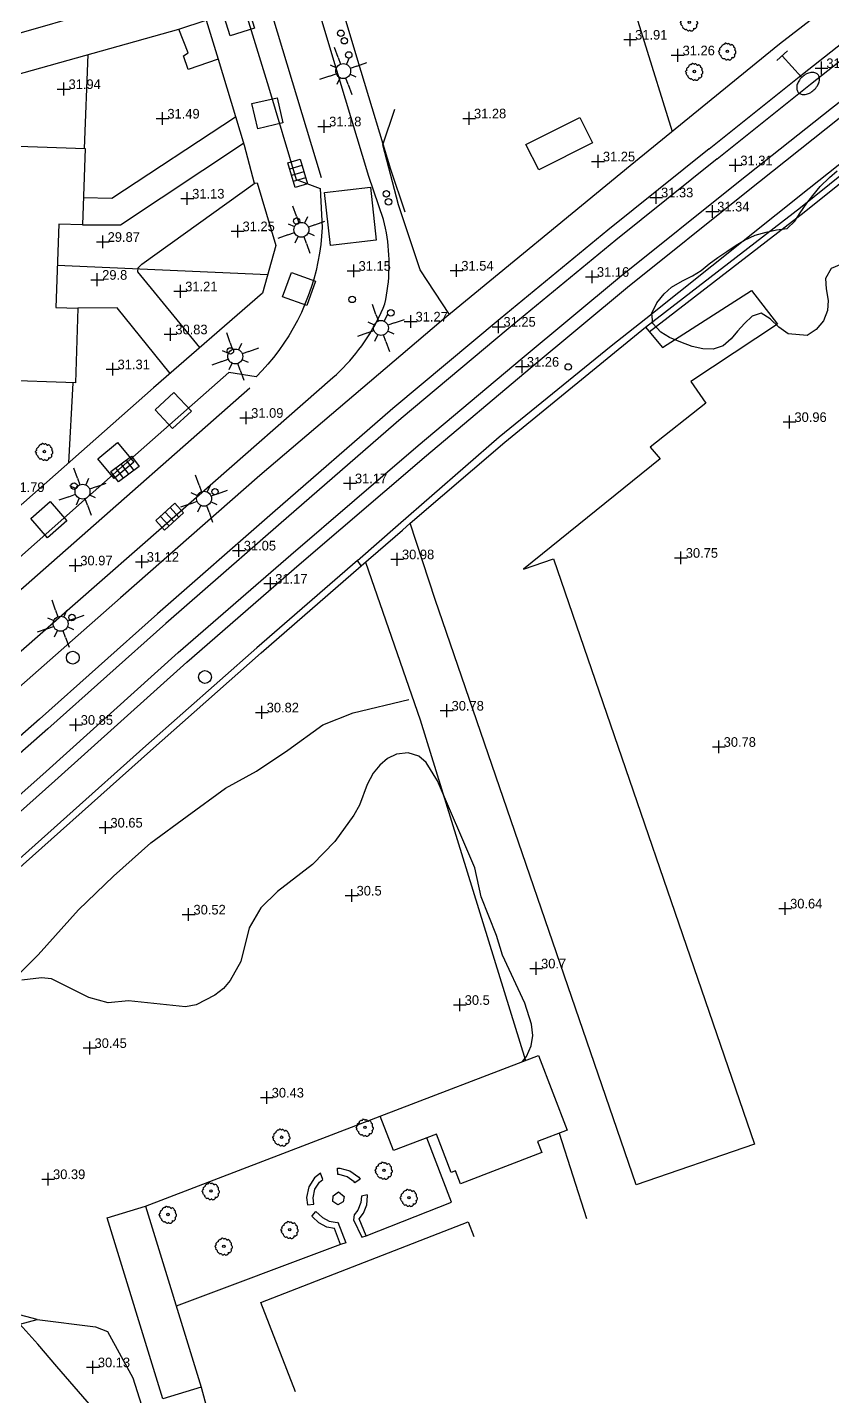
# Model space of a CAD drawing. Extents: x 471511 to 473316, y 4381952 to 4383346.
# Drawn here: x 472586.4 to 472649, y 4382869.5 to 4382976.1 of the extents above; entities that cross this region are included whole.
import ezdxf

# ---------------------------------------------------------------- set-up
doc = ezdxf.new("R2010")
doc.units = 0
doc.header["$LTSCALE"] = 4
doc.header["$MEASUREMENT"] = 0
doc.header["$PDMODE"] = 2
doc.header["$PDSIZE"] = 0.5
doc.layers.get('0').update_dxf_attribs({"linetype": 'CONTINUOUS'})
for name, color, linetype in [('100', 31, 'CONTINUOUS'), ('206', 252, 'CONTINUOUS'), ('208', 253, 'CONTINUOUS'), ('222', 7, 'CONTINUOUS'), ('290', 253, 'CONTINUOUS'), ('320', 141, 'CONTINUOUS'), ('400', 7, 'CONTINUOUS'), ('407', 4, 'CONTINUOUS'), ('410', 201, 'CONTINUOUS'), ('411', 12, 'CONTINUOUS'), ('412', 252, 'CONTINUOUS'), ('451', 5, 'CONTINUOUS'), ('452', 7, 'CONTINUOUS'), ('505', 60, 'CONTINUOUS'), ('7101', 7, 'CONTINUOUS'), ('7202', 7, 'CONTINUOUS'), ('7400', 2, 'CONTINUOUS'), ('7403', 1, 'CONTINUOUS'), ('7433', 32, 'CONTINUOUS'), ('7435', 7, 'CONTINUOUS'), ('7440', 7, 'CONTINUOUS'), ('7515', 53, 'CONTINUOUS'), ('7516', 7, 'CONTINUOUS')]:
    doc.layers.add(name, color=color, linetype=linetype)

# ---------------------------------------------------------------- blocks, each defined once
blk = doc.blocks.new('POSTE')
at = {"color": 7}
blk.add_circle((0, 0), 0.5, dxfattribs=at)
blk = doc.blocks.new('MOJON')
blk.add_circle((0, 0), 0.25)
blk = doc.blocks.new('FAROLA')
at = {"color": 7}
for p, q in [((0.43, 1.04), (0.75, 1.8)), ((-1.04, 0.43), (-1.8, 0.75)), ((-1.04, 0.43), (-0.54, 0.22)), ((-0.43, 1.04), (-0.22, 0.54)), ((0.43, 1.04), (0.22, 0.54)), ((1.04, 0.43), (0.54, 0.22)), ((-1.04, -0.43), (-0.54, -0.22)), ((-0.43, -1.04), (-0.75, -1.8)), ((-0.43, -1.04), (-0.22, -0.54)), ((0.43, -1.04), (0.22, -0.54)), ((1.04, -0.43), (0.54, -0.22)), ((1.04, -0.43), (1.8, -0.75))]:
    blk.add_line(p, q, dxfattribs=at)
blk.add_circle((0, 0), 0.58, dxfattribs=at)
blk = doc.blocks.new('ALCORQUE')
at = {"color": 1}
blk.add_lwpolyline([(-1, 1), (1, 1), (1, -1), (-1, -1)], close=True, dxfattribs=at)
blk = doc.blocks.new('REJILLA')
at = {"color": 7}
for p, q in [((-0.5, 0.5), (-0.5, -0.5)), ((0.01, 0.5), (0.01, -0.5)), ((0.51, 0.5), (0.51, -0.5))]:
    blk.add_line(p, q, dxfattribs=at)
blk.add_lwpolyline([(-1, -0.5), (-1, 0.5), (1, 0.5), (1, -0.5)], close=True, dxfattribs=at)
blk = doc.blocks.new('ARBOL')
at = {"color": 3}
for p, q in [((-1.26, 0.07), (-1.27, -0.01)), ((-1.23, 0.15), (-1.26, 0.07)), ((-1.17, 0.24), (-1.23, 0.15)), ((-1.18, 0.48), (-1.21, 0.39)), ((-1.21, 0.39), (-1.2, 0.31)), ((-1.2, 0.31), (-1.16, 0.22)), ((-1.11, 0.55), (-1.18, 0.48)), ((-1.03, 0.59), (-1.11, 0.55)), ((-1.01, 0.67), (-1.03, 0.59)), ((-0.96, 0.76), (-1.01, 0.67)), ((-0.92, 0.97), (-0.96, 0.88)), ((-0.96, 0.88), (-0.96, 0.7)), ((-0.85, 1.04), (-0.92, 0.97)), ((-0.77, 1.08), (-0.85, 1.04)), ((-0.7, 1.09), (-0.77, 1.08)), ((-0.5, 1.09), (-0.7, 1.09)), ((-0.49, 1.11), (-0.5, 1.08)), ((-0.46, 1.23), (-0.49, 1.11)), ((-0.38, 1.32), (-0.46, 1.23)), ((-0.31, 1.35), (-0.38, 1.32)), ((-0.23, 1.36), (-0.31, 1.35)), ((-0.11, 1.36), (-0.23, 1.36)), ((0, 1.35), (-0.11, 1.36)), ((0.07, 1.26), (0, 1.35)), ((0.12, 1.18), (0.07, 1.26)), ((0.17, 1.25), (0.12, 1.16)), ((0.12, 1.16), (0.12, 1.16)), ((0.24, 1.31), (0.17, 1.25)), ((0.32, 1.32), (0.24, 1.31)), ((0.39, 1.31), (0.32, 1.32)), ((0.55, 1.31), (0.39, 1.31)), ((0.62, 1.26), (0.55, 1.31)), ((0.7, 1.22), (0.62, 1.26)), ((0.76, 1.14), (0.7, 1.22)), ((0.77, 0.97), (0.7, 0.98)), ((0.77, 1.05), (0.76, 1.14)), ((0.77, 0.97), (0.77, 1.05)), ((0.86, 0.95), (0.77, 0.97)), ((0.96, 0.93), (0.86, 0.95)), ((1.03, 0.87), (0.96, 0.93)), ((1.07, 0.79), (1.03, 0.87)), ((1.08, 0.7), (1.07, 0.79)), ((1.1, 0.49), (1.07, 0.51)), ((1.08, 0.6), (1.08, 0.7)), ((1.09, 0.52), (1.08, 0.6)), ((1.17, 0.48), (1.1, 0.49)), ((1.25, 0.41), (1.17, 0.48)), ((1.29, 0.32), (1.25, 0.41)), ((1.3, 0.24), (1.29, 0.32)), ((1.3, 0.15), (1.3, 0.24)), ((1.31, 0.06), (1.3, 0.15)), ((1.31, -0.03), (1.31, 0.06)), ((-1.27, -0.01), (-1.26, -0.13)), ((-1.26, -0.13), (-1.26, -0.21)), ((-1.26, -0.21), (-1.23, -0.3)), ((-1.23, -0.3), (-1.16, -0.32)), ((-1.16, -0.32), (-1.08, -0.34)), ((-1.08, -0.34), (-1.01, -0.35)), ((-1.01, -0.35), (-0.95, -0.35)), ((-0.96, -0.38), (-1.01, -0.49)), ((-1.01, -0.49), (-1, -0.58)), ((-1, -0.58), (-0.96, -0.66)), ((-0.96, -0.66), (-0.96, -0.74)), ((-0.96, -0.74), (-0.88, -0.8)), ((-0.88, -0.8), (-0.8, -0.81)), ((-0.8, -0.81), (-0.72, -0.81)), ((-0.76, -0.81), (-0.75, -0.9)), ((-0.75, -0.9), (-0.73, -0.98)), ((-0.73, -0.98), (-0.68, -1.07)), ((-0.68, -1.07), (-0.61, -1.15)), ((-0.61, -1.15), (-0.53, -1.14)), ((-0.53, -1.14), (-0.45, -1.12)), ((-0.45, -1.12), (-0.37, -1.07)), ((-0.37, -1.05), (-0.37, -1.15)), ((-0.37, -1.15), (-0.27, -1.21)), ((-0.27, -1.21), (-0.19, -1.22)), ((-0.19, -1.22), (-0.07, -1.22)), ((-0.07, -1.22), (0.01, -1.25)), ((0.01, -1.25), (0.08, -1.22)), ((0.08, -1.22), (0.16, -1.16)), ((0.16, -1.16), (0.18, -1.08)), ((0.18, -1.11), (0.25, -1.15)), ((0.25, -1.15), (0.32, -1.16)), ((0.32, -1.16), (0.4, -1.16)), ((0.4, -1.16), (0.47, -1.18)), ((0.47, -1.18), (0.55, -1.16)), ((0.55, -1.16), (0.62, -1.14)), ((0.62, -1.14), (0.7, -1.09)), ((0.7, -1.09), (0.75, -0.93)), ((0.78, -0.99), (0.74, -0.96)), ((0.85, -0.98), (0.78, -0.99)), ((0.93, -0.93), (0.85, -0.98)), ((1.02, -0.92), (0.93, -0.93)), ((1.06, -0.69), (0.98, -0.69)), ((1.06, -0.85), (1.02, -0.92)), ((1.03, -0.69), (1.05, -0.77)), ((1.05, -0.77), (1.06, -0.85)), ((1.13, -0.65), (1.06, -0.69)), ((1.2, -0.61), (1.13, -0.65)), ((1.2, -0.21), (1.27, -0.14)), ((1.2, -0.6), (1.21, -0.59)), ((1.22, -0.31), (1.21, -0.23)), ((1.21, -0.41), (1.22, -0.31)), ((1.21, -0.51), (1.21, -0.41)), ((1.21, -0.59), (1.21, -0.51)), ((1.27, -0.14), (1.31, -0.03))]:
    blk.add_line(p, q, dxfattribs=at)
at = {"color": 25}
blk.add_circle((0, 0), 0.19, dxfattribs=at)
blk = doc.blocks.new('STRAFIC')
at = {"color": 1}
blk.add_lwpolyline([(-0.03, 3.64, 0.07), (-0.44, 3.59, 0.08), (-0.76, 3.44, 0.11), (-0.99, 3.21, 0.14), (-1.06, 2.96, 0.14), (-0.99, 2.71, 0.11), (-0.76, 2.48, 0.08), (-0.44, 2.33, 0.07), (-0.03, 2.28, 0.07), (0.38, 2.33, 0.08), (0.7, 2.48, 0.11), (0.93, 2.71, 0.14), (1, 2.96, 0.14), (0.93, 3.21, 0.11), (0.7, 3.44, 0.08), (0.38, 3.59, 0.07)], format="xyb", close=True, dxfattribs=at)
for points in [[(0, 0), (0, 2.25)], [(-0.56, 0), (0.56, 0)]]:
    blk.add_lwpolyline(points, dxfattribs=at)
blk = doc.blocks.new('COTA')
at = {"color": 7}
blk.add_point((0, 0), dxfattribs=at)

msp = doc.modelspace()

# ---------------------------------------------------------------- linework, layer by layer
at = {"layer": '100', "elevation": 30.5}
msp.add_lwpolyline([(472624.899, 4382895.56), (472625.206, 4382895.951), (472625.578, 4382896.803), (472625.696, 4382897.608), (472625.599, 4382898.468), (472625.093, 4382900.118), (472623.341, 4382903.856), (472622.879, 4382905.382), (472621.687, 4382908.4), (472621.177, 4382910.64), (472618.292, 4382917.425), (472617.411, 4382918.849), (472616.841, 4382919.338), (472615.994, 4382919.589), (472615.104, 4382919.502), (472614.395, 4382919.155), (472613.802, 4382918.64), (472613.281, 4382918.01), (472612.812, 4382917.14), (472612.202, 4382915.531), (472611.769, 4382914.741), (472610.281, 4382912.693), (472608.545, 4382910.916), (472605.826, 4382908.816), (472604.534, 4382907.54), (472603.625, 4382905.976), (472602.968, 4382903.355), (472602.148, 4382901.876), (472601.622, 4382901.253), (472600.939, 4382900.733), (472599.504, 4382899.971), (472598.673, 4382899.819), (472594.231, 4382900.295), (472592.647, 4382900.133), (472591.132, 4382900.552), (472588.226, 4382902.018), (472587.452, 4382902.096), (472585.931, 4382901.892)], dxfattribs=at)
at = {"layer": '206'}
msp.add_polyline3d([(472595.639, 4382857.522, 30.182), (472594.628, 4382864.202, 30.272), (472593.033, 4382866.671, 30.182), (472591.686, 4382868.33, 30.032), (472588.664, 4382871.826, 30.122), (472587.182, 4382873.579, 30.152), (472585.769, 4382875.126, 30.002), (472587.127, 4382875.5, 30.002), (472591.672, 4382874.914, 30.242), (472592.595, 4382874.568, 30.302), (472594.578, 4382870.949, 30.362), (472596.242, 4382865.625, 30.452), (472597.83, 4382857.745, 30.182)], dxfattribs=at)
at = {"layer": '208'}
for points in [[(472578.278, 4382878.025, 29.897), (472580.675, 4382879.683, 30.137), (472581.962, 4382881.954, 30.257), (472582.009, 4382884.291, 30.287), (472581.706, 4382886.2, 30.287), (472581.921, 4382889.126, 30.287), (472582.424, 4382891.148, 30.287), (472582.42, 4382893.835, 30.227), (472582.097, 4382895.043, 30.197), (472582.045, 4382896.644, 30.197), (472582.658, 4382898.974, 30.347), (472583.87, 4382900.785, 30.377), (472585.656, 4382902.355, 30.377), (472587.206, 4382903.881, 30.377), (472590.336, 4382907.372, 30.377), (472593.054, 4382909.994, 30.377), (472595.97, 4382912.601, 30.437), (472598.793, 4382914.67, 30.437), (472601.793, 4382916.841, 30.497), (472604.195, 4382918.163, 30.527), (472606.624, 4382919.806, 30.647), (472609.346, 4382921.787, 30.677), (472611.722, 4382922.714, 30.857), (472616.041, 4382923.753, 30.857)], [(472587.127, 4382875.5, 30.002), (472581.035, 4382877.107, 30.152), (472578.115, 4382878.079, 29.882), (472571.904, 4382879.204, 30.062), (472567.471, 4382879.624, 30.182), (472564.411, 4382879.523, 30.242), (472562.608, 4382878.655, 30.272), (472560.616, 4382877.391, 30.272), (472558.213, 4382875.93, 30.332), (472554.683, 4382874.045, 30.212), (472551.254, 4382872.427, 30.332), (472549.546, 4382871.834, 30.757)]]:
    msp.add_polyline3d(points, dxfattribs=at)
at = {"layer": '222'}
for points in [[(472639.424, 4382966.613, 31.351), (472646.695, 4382972.434, 31.486), (472654.172, 4382978.338, 31.561), (472662.596, 4382984.928, 31.651), (472671.716, 4382992.035, 31.696), (472678.478, 4382997.333, 31.816), (472689.334, 4383005.813, 31.816), (472698.647, 4383013.148, 31.756), (472704.939, 4383017.995, 31.771), (472713.918, 4383025.031, 31.816), (472724.335, 4383033.152, 31.951), (472729.898, 4383037.478, 31.964)], [(472640.049, 4382965.832, 31.351), (472647.318, 4382971.651, 31.486), (472654.79, 4382977.551, 31.561), (472663.211, 4382984.14, 31.651), (472672.332, 4382991.247, 31.696), (472679.094, 4382996.545, 31.816), (472689.951, 4383005.026, 31.816), (472699.261, 4383012.359, 31.756), (472705.553, 4383017.205, 31.771), (472714.534, 4383024.243, 31.816), (472724.95, 4383032.363, 31.951), (472729.949, 4383036.251, 31.963)], [(472641.719, 4382964.044, 31.471), (472648.941, 4382969.792, 31.531), (472659.925, 4382978.386, 31.636), (472671.088, 4382987.095, 31.726), (472682.818, 4382996.275, 31.726), (472694.246, 4383005.225, 31.756), (472705.393, 4383013.904, 31.906), (472717.765, 4383023.521, 31.951), (472728.203, 4383031.688, 31.966), (472730.076, 4383033.155, 31.978)], [(472642.342, 4382963.261, 31.471), (472649.56, 4382969.007, 31.531), (472660.541, 4382977.598, 31.636), (472671.704, 4382986.307, 31.726), (472683.434, 4382995.488, 31.726), (472694.861, 4383004.437, 31.756), (472706.007, 4383013.115, 31.906), (472718.38, 4383022.733, 31.951), (472728.82, 4383030.9, 31.966), (472730.127, 4383031.924, 31.975)], [(472639.424, 4382966.613, 31.351), (472631.536, 4382960.277, 31.291), (472623.155, 4382953.387, 31.261), (472614.814, 4382946.394, 31.261), (472605.45, 4382938.267, 31.111), (472596.486, 4382930.413, 31.111), (472587.299, 4382922.227, 30.856), (472578.762, 4382914.716, 30.811), (472569.548, 4382906.511, 30.676), (472561.85, 4382899.59, 30.676), (472552.528, 4382891.262, 30.661), (472543.547, 4382883.24, 30.541), (472534.642, 4382875.276, 30.496), (472524.377, 4382866.12, 30.406), (472514.271, 4382857.111, 30.406), (472504.648, 4382848.539, 30.256), (472494.394, 4382839.436, 30.181), (472484.875, 4382830.968, 30.016), (472475.912, 4382822.907, 29.971), (472466.463, 4382814.498, 29.911), (472458.198, 4382807.169, 29.656)], [(472640.05, 4382965.833, 31.351), (472632.167, 4382959.501, 31.291), (472623.793, 4382952.618, 31.261), (472615.463, 4382945.633, 31.261), (472606.107, 4382937.513, 31.111), (472597.148, 4382929.663, 31.111), (472587.962, 4382921.478, 30.856), (472579.425, 4382913.967, 30.811), (472570.215, 4382905.766, 30.676), (472562.517, 4382898.845, 30.676), (472553.194, 4382890.517, 30.661), (472544.213, 4382882.494, 30.541), (472535.308, 4382874.53, 30.496), (472525.043, 4382865.374, 30.406), (472514.936, 4382856.365, 30.406), (472505.312, 4382847.791, 30.256), (472495.058, 4382838.689, 30.181), (472485.542, 4382830.222, 30.016), (472476.579, 4382822.162, 29.971), (472467.127, 4382813.751, 29.911), (472458.864, 4382806.423, 29.656)], [(472456.929, 4382801.513, 29.686), (472469.306, 4382812.495, 29.956), (472478.696, 4382820.897, 30.016), (472487.554, 4382828.799, 30.166), (472496.564, 4382836.835, 30.211), (472506.079, 4382845.265, 30.271), (472515.833, 4382853.973, 30.406), (472524.744, 4382861.975, 30.601), (472536.276, 4382872.192, 30.526), (472546.437, 4382881.314, 30.556), (472556.72, 4382890.521, 30.721), (472566.095, 4382898.884, 30.796), (472577.395, 4382908.886, 30.916), (472587.834, 4382918.156, 31.021), (472598.102, 4382927.402, 31.051), (472606.855, 4382935.018, 31.231), (472616.772, 4382943.516, 31.291), (472624.863, 4382950.319, 31.381), (472632.452, 4382956.627, 31.456), (472641.719, 4382964.044, 31.471)], [(472457.595, 4382800.767, 29.686), (472469.971, 4382811.748, 29.956), (472479.362, 4382820.152, 30.016), (472488.22, 4382828.053, 30.166), (472497.228, 4382836.087, 30.211), (472506.743, 4382844.518, 30.271), (472516.5, 4382853.228, 30.406), (472525.41, 4382861.228, 30.601), (472536.942, 4382871.445, 30.526), (472547.105, 4382880.57, 30.556), (472557.386, 4382889.775, 30.721), (472566.759, 4382898.136, 30.796), (472578.058, 4382908.138, 30.916), (472588.501, 4382917.411, 31.021), (472598.765, 4382926.653, 31.051), (472607.509, 4382934.261, 31.231), (472617.419, 4382942.754, 31.291), (472625.505, 4382949.552, 31.381), (472633.084, 4382955.852, 31.456), (472642.344, 4382963.263, 31.471)]]:
    msp.add_polyline3d(points, dxfattribs=at)
at = {"layer": '290'}
for points in [[(472609.25, 4382964.372, 31.176), (472604.316, 4382980.718, 31.401), (472598.783, 4382999.195, 31.536)], [(472555.184, 4382905.386, 30.696), (472571.813, 4382919.974, 30.876), (472588.236, 4382934.42, 31.116), (472603.678, 4382948.015, 31.101)]]:
    msp.add_polyline3d(points, dxfattribs=at)
msp.add_polyline3d([(472609.477, 4382963.221, 31.056), (472613.055, 4382963.625, 31.224), (472613.519, 4382959.506, 31.221), (472609.942, 4382959.102, 31.052)], close=True, dxfattribs=at)
at = {"layer": '320'}
msp.add_polyline3d([(472611.019, 4382885.071, 31.457), (472610.935, 4382884.639, 31.457), (472610.517, 4382884.422, 31.457), (472610.141, 4382884.683, 31.457), (472610.149, 4382885.116, 31.457), (472610.564, 4382885.424, 31.457)], close=True, dxfattribs=at)
at = {"layer": '400'}
for points in [[(472591.308, 4382977.201, 35.693), (472579.692, 4382973.888, 35.168), (472578.722, 4382977.29, 35.992)], [(472607.22, 4382869.863, 35.135), (472604.521, 4382876.809, 34.996), (472620.67, 4382883.083, 34.966), (472621.105, 4382881.961, 34.965)]]:
    msp.add_polyline3d(points, dxfattribs=at)
for points in [[(472625.163, 4382966.947, 33.898), (472629.353, 4382969.065, 33.898), (472630.35, 4382967.093, 33.898), (472626.159, 4382964.976, 33.898)], [(472577.887, 4382957.518, 34.851), (472578.228, 4382967.08, 34.776), (472590.856, 4382966.63, 34.941), (472590.645, 4382960.697, 34.881), (472588.799, 4382960.762, 37.296), (472588.568, 4382954.276, 37.311), (472590.299, 4382954.214, 35.106), (472590.092, 4382948.393, 35.016), (472578.097, 4382948.821, 34.206), (472578.311, 4382954.83, 34.281), (472577.074, 4382954.874, 34.341), (472577.169, 4382957.544, 34.311)], [(472618.099, 4382931.53, 34.096), (472616.158, 4382937.465, 33.721), (472623.531, 4382943.793, 33.721), (472634.475, 4382952.737, 33.706), (472635.804, 4382951.157, 33.706), (472642.728, 4382955.6, 33.631), (472644.76, 4382952.978, 33.691), (472638.011, 4382948.497, 34.561), (472639.167, 4382946.83, 34.561), (472634.83, 4382943.405, 34.426), (472635.621, 4382942.476, 33.406), (472624.986, 4382933.893, 33.376), (472624.986, 4382933.893, 36.598), (472627.322, 4382934.695, 36.601), (472642.958, 4382889.13, 36.586), (472633.736, 4382885.965, 36.661), (472618.099, 4382931.53, 36.586)], [(472613.83, 4382891.318, 32.281), (472626.151, 4382896.04, 34.546), (472628.377, 4382890.231, 34.366), (472626.071, 4382889.347, 32.446), (472626.404, 4382888.478, 32.431), (472620.07, 4382886.051, 32.476), (472619.682, 4382887.063, 32.596), (472619.341, 4382886.932, 32.596), (472618.196, 4382889.92, 32.506), (472614.857, 4382888.64, 32.281)], [(472596.908, 4382869.314, 33.346), (472592.561, 4382883.395, 33.15), (472595.549, 4382884.312, 32.761), (472599.897, 4382870.232, 32.958)]]:
    msp.add_polyline3d(points, close=True, dxfattribs=at)
at = {"layer": '407'}
msp.add_polyline3d([(472601.197, 4382973.592, 33.446), (472598.876, 4382972.798, 33.414), (472598.513, 4382973.849, 33.43), (472598.868, 4382974.084, 33.43), (472598.149, 4382975.93, 33.43), (472600.275, 4382976.64, 33.446)], close=True, dxfattribs=at)
at = {"layer": '410'}
for points in [[(472729.758, 4383040.894, 33.448), (472722.902, 4383035.615, 32.932), (472708.707, 4383024.537, 32.722), (472692.693, 4383012, 32.542), (472677.425, 4383000.126, 33.532), (472675.319, 4382998.495, 33.532), (472661.992, 4382987.887, 32.437), (472654.314, 4382982.061, 32.302), (472644.905, 4382974.759, 32.023), (472633.27, 4382965.305, 31.918), (472618.577, 4382953.212, 31.708), (472604.459, 4382941.186, 31.648), (472593.619, 4382931.665, 31.708), (472583.891, 4382923.124, 31.708), (472568.589, 4382909.499, 31.708), (472552.758, 4382895.393, 31.708), (472546.722, 4382890.073, 31.708)], [(472631.918, 4382982.827, 32.658), (472636.557, 4382967.976, 32.387)], [(472566.082, 4382966.948, 33.064), (472598.149, 4382975.93, 33.159)], [(472612.043, 4382934.584, 31.588), (472615.209, 4382937.336, 31.588), (472623.095, 4382944.201, 31.633), (472631.804, 4382951.282, 31.738), (472634.489, 4382953.42, 31.742), (472647.216, 4382963.548, 31.832), (472662.134, 4382975.396, 32.211)], [(472601.197, 4382973.592, 33.336), (472603.223, 4382966.894, 33.156), (472604.006, 4382963.955, 33.141), (472604.247, 4382963.965, 33.126), (472605.701, 4382959.096, 33.111), (472604.662, 4382955.385, 32.811), (472596.182, 4382948.009, 32.781), (472581.556, 4382935.115, 32.796), (472568.785, 4382923.967, 32.166), (472568.189, 4382923.442, 32.154)], [(472602.565, 4382969.069, 32.428), (472592.932, 4382962.749, 32.444), (472590.719, 4382962.791, 32.46)], [(472605.064, 4382956.821, 32.714), (472588.685, 4382957.538, 32.762)], [(472589.896, 4382948.4, 32.587), (472589.57, 4382942.18, 32.587)], [(472612.346, 4382934.153, 31.633), (472615.554, 4382936.939, 31.633), (472616.158, 4382937.465, 31.633)], [(472595.549, 4382884.312, 32.671), (472613.83, 4382891.318, 32.281)], [(472627.743, 4382889.987, 32.401), (472629.889, 4382883.351, 32.371)], [(472599.897, 4382870.232, 31.262), (472600.998, 4382866.083, 31.262), (472598.22, 4382865.259, 31.277)]]:
    msp.add_polyline3d(points, dxfattribs=at)
at = {"layer": '411'}
for points in [[(472615.774, 4382961.687, 31.174), (472614.64, 4382964.999, 31.204), (472612.338, 4382972.63, 31.249), (472609.522, 4382982.088, 31.399), (472606.549, 4382991.661, 31.444), (472604.166, 4382999.526, 31.474)], [(472600.94, 4382985.033, 31.521), (472605.132, 4382971.443, 31.356), (472607.276, 4382964.228, 31.236), (472609.153, 4382963.517, 31.206), (472609.306, 4382960.502, 31.258), (472609.263, 4382959.831, 31.236), (472609.194, 4382959.159, 31.222), (472609.098, 4382958.486, 31.208), (472608.976, 4382957.814, 31.195), (472608.827, 4382957.144, 31.183), (472608.651, 4382956.478, 31.172), (472608.449, 4382955.818, 31.162), (472608.22, 4382955.165, 31.153), (472607.965, 4382954.521, 31.145), (472607.685, 4382953.887, 31.137), (472607.381, 4382953.265, 31.131), (472607.052, 4382952.656, 31.126), (472606.7, 4382952.062, 31.121), (472606.327, 4382951.483, 31.118), (472605.932, 4382950.922, 31.115), (472605.517, 4382950.378, 31.114), (472605.084, 4382949.854, 31.114), (472604.634, 4382949.35, 31.114), (472604.167, 4382948.867, 31.116), (472602.039, 4382949.202, 31.116), (472591.027, 4382939.505, 30.996), (472579.492, 4382929.275, 30.936)], [(472574.651, 4382917.709, 31.024), (472587.36, 4382928.839, 31.024), (472599.735, 4382939.689, 31.009), (472610.137, 4382948.809, 31.099), (472610.412, 4382949.057, 31.097), (472610.681, 4382949.313, 31.095), (472610.945, 4382949.575, 31.093), (472611.203, 4382949.845, 31.093), (472611.454, 4382950.121, 31.093), (472611.699, 4382950.404, 31.093), (472611.937, 4382950.693, 31.094), (472612.168, 4382950.988, 31.096), (472612.391, 4382951.289, 31.099), (472612.607, 4382951.596, 31.102), (472612.816, 4382951.907, 31.106), (472613.017, 4382952.223, 31.11), (472613.209, 4382952.545, 31.116), (472613.394, 4382952.87, 31.121), (472613.57, 4382953.199, 31.128), (472613.738, 4382953.532, 31.135), (472613.897, 4382953.869, 31.142), (472614.047, 4382954.208, 31.15), (472614.189, 4382954.55, 31.159), (472614.259, 4382954.888, 31.162), (472614.32, 4382955.229, 31.164), (472614.374, 4382955.573, 31.166), (472614.419, 4382955.918, 31.167), (472614.456, 4382956.264, 31.169), (472614.484, 4382956.612, 31.17), (472614.504, 4382956.961, 31.172), (472614.516, 4382957.31, 31.173), (472614.519, 4382957.66, 31.174), (472614.513, 4382958.01, 31.175), (472614.499, 4382958.359, 31.175), (472614.476, 4382958.708, 31.176), (472614.445, 4382959.056, 31.176), (472614.405, 4382959.403, 31.176), (472614.357, 4382959.748, 31.176), (472614.3, 4382960.091, 31.176), (472614.236, 4382960.432, 31.175), (472614.163, 4382960.771, 31.175), (472614.082, 4382961.107, 31.174), (472612.937, 4382964.451, 31.204), (472610.624, 4382972.116, 31.249), (472607.811, 4382981.568, 31.399)], [(472590.811, 4382966.632, 31.808), (472591.088, 4382973.952, 31.824)], [(472599.782, 4382951.14, 31.283), (472594.963, 4382957.043, 31.267), (472594.983, 4382957.36, 31.267), (472595.274, 4382957.64, 31.267), (472604.097, 4382963.959, 31.283)], [(472612.74, 4382881.995, 30.812), (472619.374, 4382884.626, 30.812), (472617.448, 4382889.633, 30.625)], [(472610.729, 4382881.332, 30.812), (472597.953, 4382876.528, 30.606)]]:
    msp.add_polyline3d(points, dxfattribs=at)
for points in [[(472608.171, 4382884.403, 30.812), (472608.666, 4382884.475, 30.812), (472608.593, 4382884.971, 30.812), (472608.737, 4382885.633, 30.812), (472609.091, 4382886.185, 30.812), (472609.351, 4382886.388, 30.812), (472609.168, 4382886.879, 30.812), (472608.717, 4382886.527, 30.812), (472608.267, 4382885.827, 30.812), (472608.086, 4382884.988, 30.812)], [(472610.49, 4382887.266, 30.812), (472610.675, 4382887.278, 30.812), (472611.459, 4382887.067, 30.812), (472612.157, 4382886.572, 30.812), (472612.269, 4382886.407, 30.812), (472611.855, 4382886.127, 30.812), (472611.794, 4382886.217, 30.812), (472611.243, 4382886.607, 30.812), (472610.625, 4382886.774, 30.812), (472610.521, 4382886.767, 30.812)], [(472612.184, 4382883.323, 30.812), (472612.533, 4382883.76, 30.812), (472612.779, 4382884.412, 30.812), (472612.824, 4382885.108, 30.812), (472612.805, 4382885.183, 30.812), (472612.358, 4382885.098, 30.812), (472612.311, 4382884.588, 30.812), (472612.093, 4382884.01, 30.812), (472611.793, 4382883.636, 30.812), (472611.751, 4382883.239, 30.812), (472612.394, 4382881.901, 30.812), (472612.74, 4382881.995, 30.812)], [(472610.523, 4382883.058, 30.812), (472611.157, 4382881.464, 30.812), (472610.729, 4382881.332, 30.812), (472610.255, 4382882.577, 30.812), (472609.679, 4382882.672, 30.812), (472609.035, 4382883.014, 30.812), (472608.558, 4382883.492, 30.812), (472608.527, 4382883.55, 30.812), (472608.812, 4382883.893, 30.812), (472609.336, 4382883.421, 30.812), (472609.841, 4382883.152, 30.812), (472610.473, 4382883.048, 30.812)]]:
    msp.add_polyline3d(points, close=True, dxfattribs=at)
at = {"layer": '412'}
for points in [[(472619.206, 4382953.729, 32.256), (472616.929, 4382957.188, 32.571), (472615.238, 4382962.261, 32.586), (472614.025, 4382966.937, 32.421), (472614.956, 4382969.695, 32.421)], [(472612.684, 4382934.446, 31.381), (472616.94, 4382922.18, 30.856), (472625.122, 4382895.646, 31.141)]]:
    msp.add_polyline3d(points, dxfattribs=at)
at = {"layer": '451'}
for points in [[(472590.645, 4382960.697, 32.253), (472593.61, 4382960.706, 32.253), (472603.176, 4382967.05, 32.221)], [(472597.474, 4382949.133, 32.301), (472593.351, 4382954.235, 32.253), (472590.299, 4382954.214, 32.253)]]:
    msp.add_polyline3d(points, dxfattribs=at)
at = {"layer": '452'}
msp.add_polyline3d([(472634.475, 4382952.737, 32.161), (472646.533, 4382962.044, 32.356), (472654.382, 4382968.352, 32.461), (472666.203, 4382977.647, 32.58), (472680.013, 4382988.493, 32.595), (472691.885, 4382997.797, 32.79), (472698.742, 4383003.06, 32.79), (472709.118, 4383011.367, 32.835), (472719.345, 4383019.361, 32.85), (472718.77, 4383020.036, 32.85), (472719.621, 4383020.708, 32.85), (472720.156, 4383020.052, 32.85), (472719.55, 4383019.521, 32.85), (472719.845, 4383019.144, 33.077), (472709.415, 4383010.991, 33.062), (472699.037, 4383002.684, 33.017), (472692.178, 4382997.419, 33.017), (472680.308, 4382988.116, 32.822), (472666.498, 4382977.271, 32.807), (472654.682, 4382967.979, 32.688), (472646.829, 4382961.668, 32.583), (472634.767, 4382952.358, 32.388)], dxfattribs=at)
msp.add_polyline3d([(472555.33, 4382883.473, 31.483), (472583.595, 4382908.761, 31.543), (472595.937, 4382919.756, 31.648), (472604.559, 4382927.387, 31.633), (472612.346, 4382934.153, 31.633), (472612.043, 4382934.584, 31.588), (472604.213, 4382927.782, 31.588), (472595.588, 4382920.149, 31.603), (472583.246, 4382909.153, 31.498), (472570.377, 4382897.718, 31.438), (472554.916, 4382883.799, 31.348)], close=True, dxfattribs=at)
at = {"layer": '505'}
msp.add_polyline3d([(472649.72, 4382957.633, 33.616), (472648.931, 4382957.299, 33.616), (472648.49, 4382956.514, 33.676), (472648.544, 4382955.721, 33.676), (472648.684, 4382954.819, 33.676), (472648.628, 4382954.043, 33.676), (472648.321, 4382953.227, 33.721), (472647.769, 4382952.544, 33.781), (472647.06, 4382952.086, 33.826), (472645.575, 4382952.222, 33.946), (472644.862, 4382952.743, 33.946), (472644.173, 4382953.381, 33.946), (472643.483, 4382953.826, 33.946), (472642.767, 4382953.593, 33.946), (472642.171, 4382953.03, 33.976), (472641.637, 4382952.411, 34.036), (472641.148, 4382951.823, 34.081), (472640.532, 4382951.289, 34.081), (472639.752, 4382951.01, 34.096), (472638.935, 4382951.056, 34.096), (472638.099, 4382951.233, 34.096), (472637.229, 4382951.56, 34.051), (472636.351, 4382951.927, 33.976), (472635.667, 4382952.334, 33.946), (472635.037, 4382953.009, 33.946), (472634.965, 4382953.832, 33.946), (472635.361, 4382954.634, 33.946), (472635.923, 4382955.331, 33.946), (472636.492, 4382955.836, 33.946), (472637.362, 4382956.35, 33.946), (472638.129, 4382956.732, 33.946), (472638.807, 4382957.141, 33.946), (472639.421, 4382957.659, 33.946), (472640.113, 4382958.158, 33.946), (472640.794, 4382958.62, 33.946), (472641.526, 4382959.115, 33.946), (472642.177, 4382959.512, 33.946), (472643.017, 4382959.899, 33.946), (472643.879, 4382960.129, 33.946), (472644.681, 4382960.301, 33.946), (472645.5, 4382960.406, 33.946), (472646.095, 4382960.995, 33.826), (472646.519, 4382961.642, 33.796), (472647.038, 4382962.382, 33.796), (472647.491, 4382962.98, 33.796), (472648.081, 4382963.691, 33.796), (472648.786, 4382964.396, 33.796), (472649.385, 4382964.901, 33.796)], dxfattribs=at)

# ---------------------------------------------------------------- block references
at = {"layer": '7101'}
for p in [(472633.286, 4382975.115, 31.91), (472636.983, 4382973.897, 31.258), (472648.172, 4382972.903, 31.459), (472589.184, 4382971.273, 31.943), (472596.877, 4382968.975, 31.493), (472609.469, 4382968.368, 31.178), (472620.743, 4382968.991, 31.283), (472630.777, 4382965.642, 31.253), (472641.478, 4382965.339, 31.309), (472598.809, 4382962.748, 31.133), (472635.305, 4382962.84, 31.327), (472639.677, 4382961.742, 31.341), (472602.729, 4382960.205, 31.253), (472592.227, 4382959.377, 29.873), (472611.76, 4382957.125, 31.148), (472619.757, 4382957.141, 31.538), (472630.313, 4382956.655, 31.156), (472591.802, 4382956.427, 29.798), (472598.266, 4382955.528, 31.208), (472616.195, 4382953.176, 31.266), (472623.039, 4382952.773, 31.248), (472597.495, 4382952.18, 30.833), (472593.002, 4382949.46, 31.313), (472624.861, 4382949.662, 31.261), (472603.4, 4382945.681, 31.088), (472645.688, 4382945.356, 30.958), (472611.477, 4382940.585, 31.169), (472602.823, 4382935.353, 31.05), (472595.271, 4382934.474, 31.116), (472615.138, 4382934.668, 30.975), (472637.228, 4382934.785, 30.748), (472590.099, 4382934.192, 30.968), (472605.273, 4382932.771, 31.169), (472604.607, 4382922.748, 30.825), (472619, 4382922.889, 30.78), (472590.133, 4382921.785, 30.852), (472640.179, 4382920.068, 30.778), (472592.444, 4382913.784, 30.645), (472611.606, 4382908.493, 30.495), (472598.909, 4382907.016, 30.525), (472645.35, 4382907.487, 30.643), (472625.965, 4382902.82, 30.705), (472620.021, 4382899.981, 30.495), (472591.208, 4382896.628, 30.45), (472604.996, 4382892.769, 30.435), (472587.976, 4382886.419, 30.39), (472591.466, 4382871.773, 30.135)]:
    msp.add_blockref('COTA', p, dxfattribs=at)
at = {"layer": '7202', "rotation": 222.6000043791743}
for p in [(472589.893, 4382927.011, 31.003), (472600.179, 4382925.503, 31.183)]:
    msp.add_blockref('POSTE', p, dxfattribs=at)
at = {"layer": '7400', "rotation": 222.6000043791743}
for p in [(472610.943, 4382972.67, 31.396), (472607.688, 4382960.315, 31.071), (472613.882, 4382952.675, 31.291), (472602.54, 4382950.453, 31.071), (472590.651, 4382939.928, 31.086), (472600.113, 4382939.382, 31.111), (472588.942, 4382929.647, 31.066)]:
    msp.add_blockref('FAROLA', p, dxfattribs=at)
at = {"layer": '7403', "rotation": 222.6000043791743}
msp.add_blockref('STRAFIC', (472645.102, 4382973.861, 31.723), dxfattribs=at)
at = {"layer": '7433'}
for p, rotation in [((472602.793, 4382976.659, 31.521), 17.20000062970194), ((472605.043, 4382969.387, 31.446), 13.10000027999232), ((472607.51, 4382955.701, 31.281), 340.2000095717172), ((472597.71, 4382946.249, 31.236), 312.7000097847423), ((472593.239, 4382942.357, 31.221), 309.8000159107223), ((472588.031, 4382937.756, 31.206), 311.2000097963618)]:
    msp.add_blockref('ALCORQUE', p, dxfattribs=dict(at, rotation=rotation))
at = {"layer": '7435'}
for p, rotation in [((472607.392, 4382964.701, 30.996), 286.6000038834069), ((472593.957, 4382941.698, 30.921), 216.9000074750864), ((472597.436, 4382937.982, 30.921), 222.4999982764334)]:
    msp.add_blockref('REJILLA', p, dxfattribs=dict(at, rotation=rotation))
at = {"layer": '7440', "rotation": 222.6000043791743}
for p in [(472610.76, 4382975.614, 31.341), (472611.033, 4382975.03, 31.341), (472611.375, 4382973.927, 31.341), (472614.303, 4382963.112, 31.133), (472614.467, 4382962.491, 31.118), (472607.319, 4382960.994, 31.191), (472611.637, 4382954.895, 31.101), (472614.647, 4382953.854, 31.191), (472602.16, 4382950.888, 31.236), (472628.458, 4382949.64, 31.153), (472589.991, 4382940.359, 31.071), (472600.961, 4382939.932, 31.041), (472589.83, 4382930.137, 31.071)]:
    msp.add_blockref('MOJON', p, dxfattribs=at)
at = {"layer": '7515', "xscale": 0.5, "yscale": 0.5, "zscale": 0.5, "rotation": 222.6000043791743}
for p in [(472637.88, 4382976.479, 31.958), (472640.85, 4382974.21, 32.101), (472638.28, 4382972.635, 32.022), (472612.636, 4382890.443, 32.687), (472606.145, 4382889.68, 32.717), (472614.114, 4382887.097, 32.777), (472600.648, 4382885.495, 33.107), (472616.061, 4382884.976, 32.777), (472597.304, 4382883.663, 33.107), (472606.778, 4382882.479, 32.357), (472601.653, 4382881.188, 32.807)]:
    msp.add_blockref('ARBOL', p, dxfattribs=at)
at = {"layer": '7516', "xscale": 0.5, "yscale": 0.5, "zscale": 0.5, "rotation": 222.6000043791743}
msp.add_blockref('ARBOL', (472587.681, 4382943.053, 33.053), dxfattribs=at)

# ---------------------------------------------------------------- texts
at = {"layer": '7101'}
for s, p in [('31.91', (472633.666, 4382975.115, 31.91)), ('31.26', (472637.363, 4382973.897, 31.26)), ('31.46', (472648.552, 4382972.903, 31.46)), ('31.94', (472589.564, 4382971.273, 31.94)), ('31.49', (472597.257, 4382968.975, 31.49)), ('31.18', (472609.849, 4382968.368, 31.18)), ('31.28', (472621.123, 4382968.991, 31.28)), ('31.25', (472631.157, 4382965.642, 31.25)), ('31.31', (472641.858, 4382965.339, 31.31)), ('31.13', (472599.189, 4382962.748, 31.13)), ('31.33', (472635.685, 4382962.84, 31.33)), ('31.34', (472640.057, 4382961.742, 31.34)), ('31.25', (472603.109, 4382960.205, 31.25)), ('29.87', (472592.607, 4382959.377, 29.87)), ('29.8', (472592.182, 4382956.427, 29.8)), ('31.15', (472612.14, 4382957.125, 31.15)), ('31.54', (472620.137, 4382957.141, 31.54)), ('31.16', (472630.693, 4382956.655, 31.16)), ('31.21', (472598.646, 4382955.528, 31.21)), ('31.27', (472616.575, 4382953.176, 31.27)), ('30.83', (472597.875, 4382952.18, 30.83)), ('31.25', (472623.419, 4382952.773, 31.25)), ('31.31', (472593.382, 4382949.46, 31.31)), ('31.26', (472625.241, 4382949.662, 31.26)), ('31.09', (472603.78, 4382945.681, 31.09)), ('30.96', (472646.068, 4382945.356, 30.96)), ('31.17', (472611.857, 4382940.585, 31.17)), ('31.79', (472585.186, 4382939.902, 31.79)), ('31.05', (472603.203, 4382935.353, 31.05)), ('30.97', (472590.479, 4382934.192, 30.97)), ('31.12', (472595.651, 4382934.474, 31.12)), ('30.98', (472615.518, 4382934.668, 30.98)), ('30.75', (472637.608, 4382934.785, 30.75)), ('31.17', (472605.653, 4382932.771, 31.17)), ('30.82', (472604.987, 4382922.748, 30.82)), ('30.78', (472619.38, 4382922.889, 30.78)), ('30.85', (472590.513, 4382921.785, 30.85)), ('30.78', (472640.559, 4382920.068, 30.78)), ('30.65', (472592.824, 4382913.784, 30.65)), ('30.5', (472611.986, 4382908.493, 30.5)), ('30.64', (472645.73, 4382907.487, 30.64)), ('30.52', (472599.289, 4382907.016, 30.52)), ('30.7', (472626.345, 4382902.82, 30.7)), ('30.5', (472620.401, 4382899.981, 30.5)), ('30.45', (472591.588, 4382896.628, 30.45)), ('30.43', (472605.376, 4382892.769, 30.43)), ('30.39', (472588.356, 4382886.419, 30.39)), ('30.13', (472591.846, 4382871.773, 30.13))]:
    msp.add_text(s, height=0.75, dxfattribs=at).set_placement(p)

doc.saveas('drawing.dxf')
